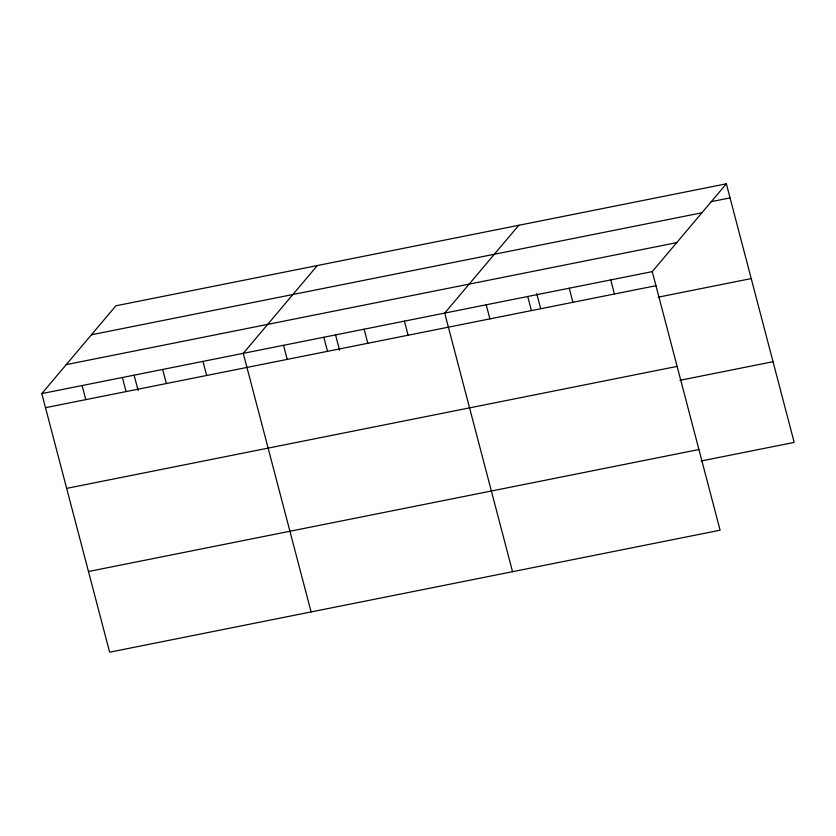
<?xml version="1.0" encoding="UTF-8"?>
<svg xmlns="http://www.w3.org/2000/svg" width="836" height="836" viewBox="0 0 836 836"><rect width="100%" height="100%" fill="white"/><g stroke="black" fill="none" stroke-linecap="round" stroke-linejoin="round"><path stroke-width="1.25" d="M726.359 183.805L652.258 271.616L720.099 530.212L109.641 652.195L41.8 393.599L115.901 305.788L726.359 183.805L794.2 442.401L701.111 461.002M317.346 265.534L243.255 353.346L311.096 611.942M518.801 225.281L444.7 313.092L512.541 571.688M711.185 201.664L730.058 197.892M91.448 334.766L701.906 212.783M66.253 364.621L676.711 242.639M41.8 393.599L652.258 271.616M45.499 407.686L655.957 285.703M658.141 297.188L751.219 278.587M66.661 488.37L677.129 366.398M679.95 380.317L773.028 361.716M88.47 571.51L698.938 449.528M610.75 279.914L614.45 294M569.232 288.201L572.932 302.298M536.722 293.582L540.693 308.714M527.725 296.498L531.424 310.584M486.218 304.795L489.906 318.882M404.415 321.139L408.114 335.226M364.12 329.185L367.819 343.282M335.602 335.1L339.573 350.221M323.835 337.242L327.524 351.329M283.54 345.289L287.239 359.386M202.96 361.392L206.659 375.479M162.675 369.439L166.364 383.536M134.147 375.354L138.118 390.475M122.38 377.496L126.079 391.582M82.095 385.542L85.784 399.639"/></g></svg>
